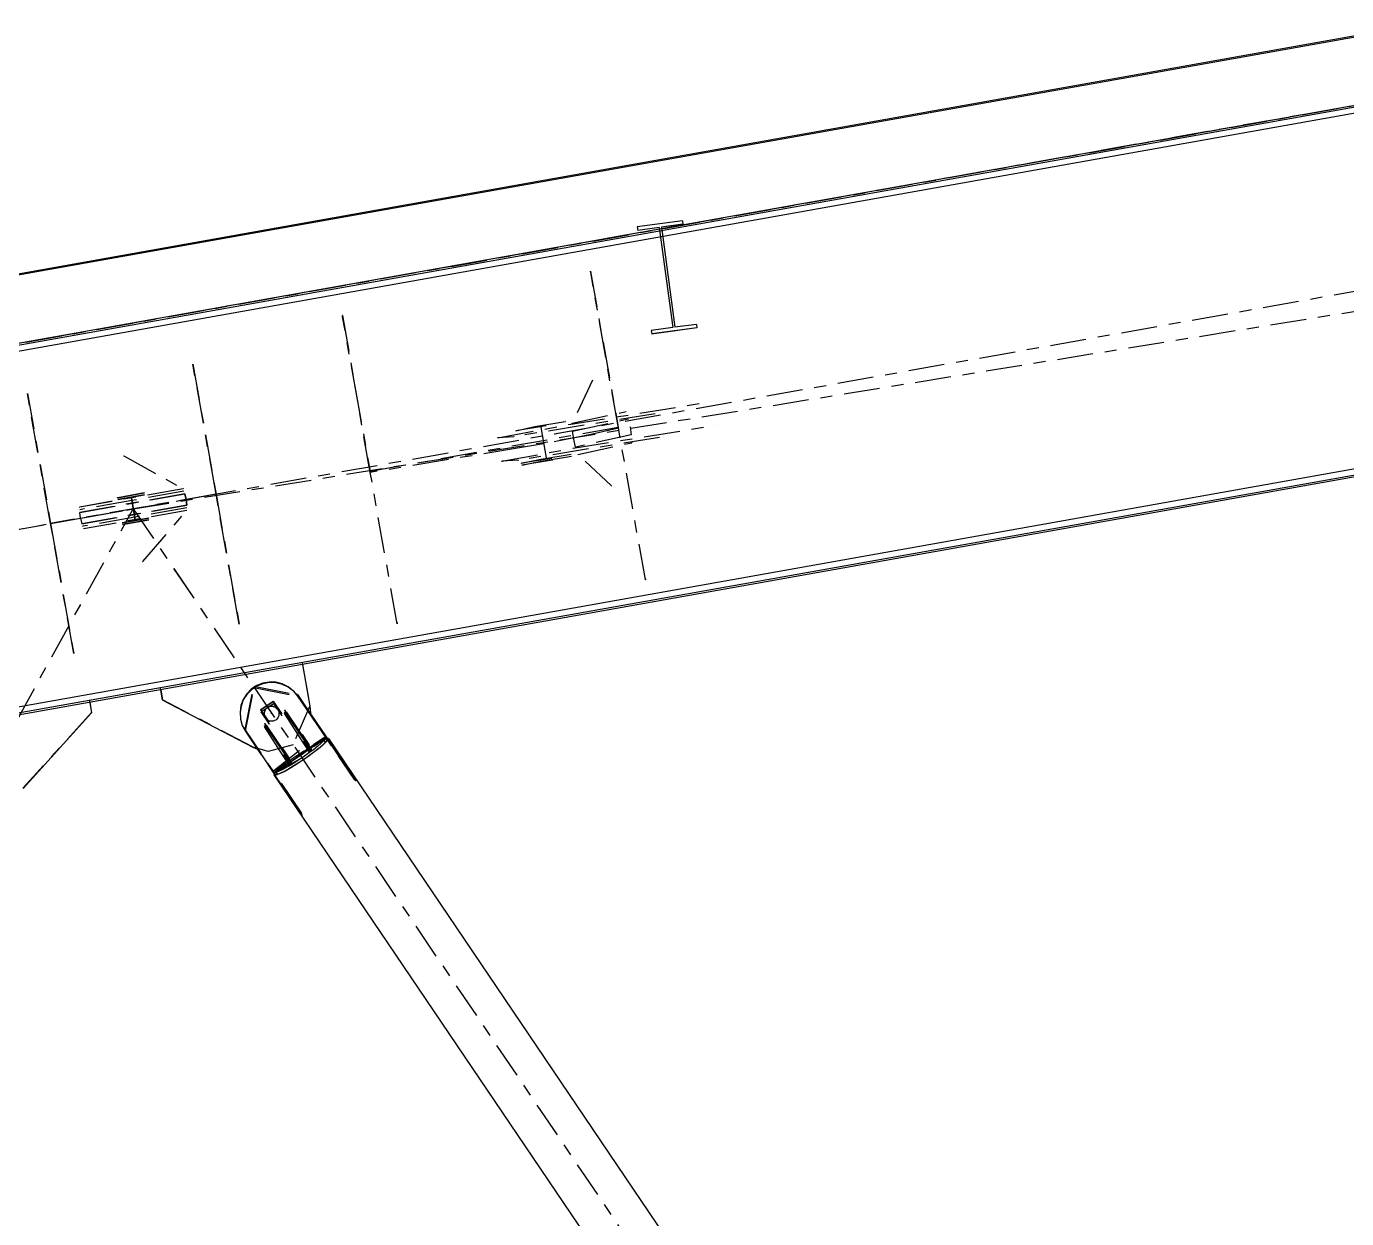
# Model space of a CAD drawing. Header units: millimetres. Extents: x 2368 to 8313, y 7493 to 11698.
# Drawn here: x 4059.7 to 4169.7, y 11311.6 to 11410.9 of the extents above; entities that cross this region are included whole.
import ezdxf

# ---------------------------------------------------------------- set-up
doc = ezdxf.new("R2010")
doc.units = ezdxf.units.MM
doc.linetypes.add('XKITLINE00', pattern=[0])
doc.linetypes.add('XKITLINE03', pattern=[6, 3, -1, 1, -1])

msp = doc.modelspace()

# ---------------------------------------------------------------- linework, layer by layer
at = {"color": 8, "linetype": 'XKITLINE00'}
for p, q in [((4174.8214, 11410.9369), (3845.9981, 11352.3605)), ((4174.839, 11410.8385), (3846.0157, 11352.262)), ((4176.5713, 11405.3082), (3846.2996, 11346.4737)), ((4176.6356, 11404.8069), (3846.4124, 11345.981)), ((4176.5524, 11405.4556), (4112.6151, 11394.0658)), ((4112.4299, 11394.0328), (4053.2511, 11383.4907)), ((4114.347, 11394.7358), (4110.5812, 11394.227)), ((4110.5812, 11394.227), (4110.6203, 11393.9376)), ((4110.6191, 11393.9374), (4110.6203, 11393.9287)), ((4112.4101, 11394.1794), (4110.6203, 11393.9376)), ((4112.4101, 11394.1705), (4110.6203, 11393.9287)), ((4110.6203, 11393.9376), (4110.6203, 11393.9287)), ((4112.4101, 11394.1794), (4113.537, 11385.8391)), ((4114.3861, 11394.4464), (4112.5964, 11394.2046)), ((4112.5964, 11394.2046), (4113.7233, 11385.8643)), ((4114.3861, 11394.4375), (4112.5976, 11394.1958)), ((4114.347, 11394.7358), (4114.3861, 11394.4464)), ((4114.3849, 11394.4463), (4114.3861, 11394.4375)), ((4114.3861, 11394.4464), (4114.3861, 11394.4375)), ((4115.5131, 11386.1062), (4113.7233, 11385.8643)), ((4115.5131, 11386.1062), (4115.5522, 11385.8168)), ((4113.537, 11385.8391), (4111.7473, 11385.5973)), ((4111.7473, 11385.5973), (4111.7864, 11385.3079)), ((4111.7852, 11385.3078), (4111.7864, 11385.2992)), ((4115.5522, 11385.8168), (4111.7864, 11385.3079)), ((4115.5522, 11385.808), (4111.7864, 11385.2992)), ((4111.7864, 11385.3079), (4111.7864, 11385.2992)), ((4115.551, 11385.8166), (4115.5522, 11385.808)), ((4115.5522, 11385.8168), (4115.5522, 11385.808)), ((4180.3521, 11375.8361), (3852.9287, 11317.509)), ((4180.4164, 11375.3348), (3853.0415, 11317.0163)), ((4180.4353, 11375.1874), (3925.2185, 11329.7232)), ((4082.6842, 11357.7741), (4083.3041, 11354.2943)), ((4070.8702, 11355.6695), (4071.0244, 11354.8035)), ((4078.0375, 11355.3102), (4077.7459, 11354.8496)), ((4078.0441, 11355.2717), (4077.7525, 11354.8111)), ((4078.4191, 11355.7009), (4078.0375, 11355.3102)), ((4078.4257, 11355.6624), (4078.0441, 11355.2717)), ((4078.874, 11356.0045), (4078.4191, 11355.7009)), ((4078.8806, 11355.966), (4078.4257, 11355.6624)), ((4079.3824, 11356.2079), (4078.874, 11356.0045)), ((4079.3889, 11356.1694), (4078.8806, 11355.966)), ((4079.9219, 11356.3021), (4079.3824, 11356.2079)), ((4079.9285, 11356.2636), (4079.3889, 11356.1694)), ((4080.4691, 11356.2831), (4079.9219, 11356.3021)), ((4080.4757, 11356.2445), (4079.9285, 11356.2636)), ((4081.0001, 11356.1515), (4080.4691, 11356.2831)), ((4081.0066, 11356.113), (4080.4757, 11356.2445)), ((4081.4915, 11355.9133), (4081.0001, 11356.1515)), ((4081.4981, 11355.8748), (4081.0066, 11356.113)), ((4081.922, 11355.5788), (4081.4915, 11355.9133)), ((4081.9285, 11355.5403), (4081.4981, 11355.8748)), ((4081.922, 11355.5788), (4081.9285, 11355.5403)), ((4081.922, 11355.5788), (4082.2727, 11355.1626)), ((4081.9285, 11355.5403), (4082.2793, 11355.1241)), ((4064.9625, 11354.6171), (4065.1166, 11353.7519)), ((4078.5694, 11350.8616), (4071.0244, 11354.8035)), ((4077.5571, 11354.3392), (4077.4792, 11353.8014)), ((4077.5636, 11354.3007), (4077.4858, 11353.7628)), ((4077.7459, 11354.8496), (4077.5571, 11354.3392)), ((4077.7525, 11354.8111), (4077.5636, 11354.3007)), ((4079.7582, 11354.1814), (4079.674, 11354.114)), ((4079.7617, 11354.1609), (4079.6775, 11354.0934)), ((4079.8529, 11354.2333), (4079.7582, 11354.1814)), ((4079.7582, 11354.1814), (4079.7617, 11354.1609)), ((4079.8564, 11354.2128), (4079.7617, 11354.1609)), ((4079.9551, 11354.2682), (4079.8529, 11354.2333)), ((4079.9586, 11354.2477), (4079.8564, 11354.2128)), ((4080.0619, 11354.285), (4079.9551, 11354.2682)), ((4080.0654, 11354.2644), (4079.9586, 11354.2477)), ((4080.1699, 11354.2831), (4080.0619, 11354.285)), ((4080.1734, 11354.2625), (4080.0654, 11354.2644)), ((4080.2759, 11354.2626), (4080.1699, 11354.2831)), ((4080.2794, 11354.242), (4080.1734, 11354.2625)), ((4080.3767, 11354.2242), (4080.2759, 11354.2626)), ((4080.3802, 11354.2036), (4080.2794, 11354.242)), ((4080.4691, 11354.1689), (4080.3767, 11354.2242)), ((4080.4726, 11354.1484), (4080.3802, 11354.2036)), ((4080.5504, 11354.0986), (4080.4691, 11354.1689)), ((4080.5539, 11354.0781), (4080.4726, 11354.1484)), ((4082.2727, 11355.1626), (4082.2793, 11355.1241)), ((4082.2727, 11355.1626), (4084.7762, 11351.4637)), ((4082.2793, 11355.1241), (4084.7614, 11351.4567)), ((4083.3041, 11354.2943), (4083.3536, 11353.706)), ((4065.1166, 11353.7519), (4059.3968, 11347.4489)), ((4077.4792, 11353.8014), (4077.5158, 11353.2595)), ((4077.4858, 11353.7628), (4077.5223, 11353.2209)), ((4077.5223, 11353.2209), (4077.6716, 11352.6988)), ((4079.487, 11353.736), (4079.4848, 11353.6288)), ((4079.5079, 11353.8412), (4079.487, 11353.736)), ((4079.4905, 11353.7154), (4079.4883, 11353.6083)), ((4079.4883, 11353.6083), (4079.5049, 11353.5024)), ((4079.5114, 11353.8206), (4079.4905, 11353.7154)), ((4079.5049, 11353.5024), (4079.5397, 11353.4011)), ((4079.547, 11353.9412), (4079.5079, 11353.8412)), ((4079.5505, 11353.9207), (4079.5114, 11353.8206)), ((4079.5397, 11353.4011), (4079.5918, 11353.3073)), ((4079.6029, 11354.0331), (4079.547, 11353.9412)), ((4079.6064, 11354.0126), (4079.5505, 11353.9207)), ((4079.5918, 11353.3073), (4079.6596, 11353.224)), ((4079.674, 11354.114), (4079.6029, 11354.0331)), ((4079.6775, 11354.0934), (4079.6064, 11354.0126)), ((4079.7409, 11353.1537), (4079.6596, 11353.224)), ((4079.8333, 11353.0985), (4079.7409, 11353.1537)), ((4079.9341, 11353.06), (4079.8333, 11353.0985)), ((4080.0401, 11353.0396), (4079.9341, 11353.06)), ((4080.1481, 11353.0377), (4080.0401, 11353.0396)), ((4080.2549, 11353.0544), (4080.1481, 11353.0377)), ((4080.3571, 11353.0893), (4080.2549, 11353.0544)), ((4080.4518, 11353.1412), (4080.3571, 11353.0893)), ((4080.536, 11353.2086), (4080.4518, 11353.1412)), ((4080.6071, 11353.2895), (4080.536, 11353.2086)), ((4080.5504, 11354.0986), (4080.6182, 11354.0153)), ((4080.5539, 11354.0781), (4080.6217, 11353.9948)), ((4080.663, 11353.3814), (4080.6071, 11353.2895)), ((4080.6182, 11354.0153), (4080.6217, 11353.9948)), ((4080.6182, 11354.0153), (4080.6703, 11353.9216)), ((4080.6217, 11353.9948), (4080.6738, 11353.901)), ((4080.7021, 11353.4814), (4080.663, 11353.3814)), ((4080.6703, 11353.9216), (4080.7051, 11353.8202)), ((4080.6738, 11353.901), (4080.7086, 11353.7997)), ((4080.723, 11353.5866), (4080.7021, 11353.4814)), ((4080.7086, 11353.7997), (4080.7252, 11353.6938)), ((4080.7252, 11353.6938), (4080.723, 11353.5866)), ((4081.3285, 11353.8209), (4081.1624, 11353.7101)), ((4081.1624, 11353.7101), (4081.1733, 11353.6458)), ((4081.3394, 11353.7567), (4081.1733, 11353.6458)), ((4081.1733, 11353.6458), (4082.7043, 11351.2587)), ((4081.3285, 11353.8209), (4083.0538, 11351.2718)), ((4081.3285, 11353.8209), (4081.3394, 11353.7567)), ((4081.3394, 11353.7567), (4082.8704, 11351.3696)), ((4083.3536, 11353.706), (4083.3413, 11353.5838)), ((4083.3464, 11353.634), (4084.6318, 11351.7348)), ((4083.3489, 11353.6591), (4084.6453, 11351.7437)), ((4077.6716, 11352.6988), (4077.9273, 11352.2191)), ((4077.9273, 11352.2191), (4080.4094, 11348.5517)), ((4079.6674, 11352.7122), (4079.5013, 11352.6013)), ((4079.5013, 11352.6013), (4079.5122, 11352.5371)), ((4079.6783, 11352.6479), (4079.5122, 11352.5371)), ((4079.5122, 11352.5371), (4081.0433, 11350.1499)), ((4079.6674, 11352.7122), (4081.3927, 11350.1631)), ((4079.6674, 11352.7122), (4079.6783, 11352.6479)), ((4079.6783, 11352.6479), (4081.2094, 11350.2608)), ((4078.9606, 11350.6923), (4078.5694, 11350.8616)), ((4082.8704, 11351.3696), (4082.7043, 11351.2587)), ((4082.7043, 11351.2587), (4083.2609, 11350.4364)), ((4082.8704, 11351.3696), (4083.427, 11350.5473)), ((4083.0538, 11351.2718), (4083.4008, 11350.7014)), ((4084.6142, 11351.5943), (4083.3649, 11350.7604)), ((4083.9535, 11350.9567), (4083.5921, 11350.6706)), ((4084.2521, 11351.2129), (4083.9535, 11350.9567)), ((4084.3822, 11351.0459), (4084.0326, 11350.7507)), ((4084.3634, 11351.0484), (4084.0648, 11350.7922)), ((4084.4755, 11351.4284), (4084.2521, 11351.2129)), ((4084.5868, 11351.264), (4084.3634, 11351.0484)), ((4084.641, 11351.2927), (4084.3822, 11351.0459)), ((4084.6142, 11351.5943), (4084.4755, 11351.4284)), ((4084.4755, 11351.4284), (4084.5868, 11351.264)), ((4084.7255, 11351.4298), (4084.5868, 11351.264)), ((4084.6434, 11351.7425), (4084.6049, 11351.7168)), ((4084.6142, 11351.5943), (4084.7255, 11351.4298)), ((4084.7927, 11351.4747), (4084.641, 11351.2927)), ((4084.6556, 11351.6706), (4084.6431, 11351.6622)), ((4084.6558, 11351.7308), (4084.6434, 11351.7425)), ((4084.6619, 11351.6947), (4084.6556, 11351.6706)), ((4084.6556, 11351.6706), (4084.7669, 11351.5061)), ((4084.6558, 11351.7308), (4084.7671, 11351.5663)), ((4084.6558, 11351.7308), (4084.6619, 11351.7148)), ((4084.6619, 11351.7148), (4084.6619, 11351.6947)), ((4084.6619, 11351.6947), (4084.7732, 11351.5303)), ((4084.7614, 11351.4567), (4084.7241, 11351.4318)), ((4084.7927, 11351.4747), (4084.7255, 11351.4298)), ((4084.7657, 11351.634), (4084.7268, 11351.6258)), ((4084.7657, 11351.634), (4084.7351, 11351.6136)), ((4084.8196, 11351.5413), (4084.7544, 11351.4978)), ((4084.7669, 11351.5061), (4084.7544, 11351.4978)), ((4084.8074, 11351.6132), (4084.7577, 11351.5801)), ((4084.7594, 11351.4683), (4084.7614, 11351.4567)), ((4084.7594, 11351.4683), (4084.7668, 11351.4574)), ((4084.7657, 11351.634), (4084.7883, 11351.6005)), ((4084.7732, 11351.5303), (4084.7669, 11351.5061)), ((4084.7671, 11351.5663), (4084.7732, 11351.5504)), ((4084.7732, 11351.5504), (4084.7732, 11351.5303)), ((4084.7927, 11351.4747), (4087.0189, 11348.1856)), ((4084.8397, 11351.5947), (4084.8074, 11351.6132)), ((4084.8397, 11351.5947), (4084.8196, 11351.5413)), ((4084.8196, 11351.5413), (4087.0457, 11348.2521)), ((4084.8397, 11351.5947), (4144.9201, 11262.8254)), ((4081.2094, 11350.2608), (4081.0433, 11350.1499)), ((4081.0433, 11350.1499), (4081.5998, 11349.3276)), ((4081.2094, 11350.2608), (4081.7659, 11349.4385)), ((4081.3927, 11350.1631), (4081.7397, 11349.5926)), ((4083.1422, 11350.6117), (4081.7038, 11349.6516)), ((4082.293, 11349.7566), (4081.849, 11349.476)), ((4082.7441, 11350.0577), (4082.293, 11349.7566)), ((4082.8554, 11349.8932), (4082.4043, 11349.5921)), ((4083.1349, 11350.0762), (4082.6319, 11349.7306)), ((4083.1833, 11350.3667), (4082.7441, 11350.0577)), ((4083.2946, 11350.2022), (4082.8554, 11349.8932)), ((4083.6098, 11350.422), (4083.1349, 11350.0762)), ((4083.4194, 11350.5422), (4083.1833, 11350.3667)), ((4083.427, 11350.5473), (4083.2609, 11350.4364)), ((4083.7035, 11350.5062), (4083.2946, 11350.2022)), ((4083.4008, 11350.7014), (4083.427, 11350.5473)), ((4083.5921, 11350.6706), (4083.4267, 11350.5476)), ((4084.0326, 11350.7507), (4083.6098, 11350.422)), ((4084.0648, 11350.7922), (4083.7035, 11350.5062)), ((4080.3496, 11348.6376), (4080.325, 11348.6212)), ((4081.4811, 11349.503), (4080.3349, 11348.7379)), ((4080.496, 11348.7721), (4080.3349, 11348.7379)), ((4080.3349, 11348.7379), (4080.4462, 11348.5734)), ((4080.7396, 11348.8683), (4080.496, 11348.7721)), ((4080.496, 11348.7721), (4080.6073, 11348.6077)), ((4080.8368, 11348.6793), (4080.5553, 11348.5655)), ((4080.8509, 11348.7038), (4080.6073, 11348.6077)), ((4081.0556, 11349.0223), (4080.7396, 11348.8683)), ((4081.2052, 11348.8635), (4080.8368, 11348.6793)), ((4081.1669, 11348.8579), (4080.8509, 11348.7038)), ((4081.4306, 11349.2278), (4081.0556, 11349.0223)), ((4081.5419, 11349.0633), (4081.1669, 11348.8579)), ((4081.6422, 11349.1087), (4081.2052, 11348.8635)), ((4081.5995, 11349.328), (4081.4306, 11349.2278)), ((4081.9603, 11349.3116), (4081.5419, 11349.0633)), ((4081.7659, 11349.4385), (4081.5998, 11349.3276)), ((4081.849, 11349.476), (4081.6073, 11349.3326)), ((4082.1259, 11349.4026), (4081.6422, 11349.1087)), ((4081.7397, 11349.5926), (4081.7659, 11349.4385)), ((4082.4043, 11349.5921), (4081.9603, 11349.3116)), ((4082.6319, 11349.7306), (4082.1259, 11349.4026)), ((4080.325, 11348.6212), (4080.305, 11348.5678)), ((4080.3373, 11348.5493), (4080.305, 11348.5678)), ((4080.305, 11348.5678), (4140.3853, 11259.7984)), ((4080.3881, 11348.5832), (4080.3373, 11348.5493)), ((4080.3373, 11348.5493), (4082.5634, 11345.2601)), ((4080.4462, 11348.5734), (4080.379, 11348.5285)), ((4080.5553, 11348.5655), (4080.379, 11348.5285)), ((4080.379, 11348.5285), (4082.6051, 11345.2394)), ((4080.4449, 11348.5754), (4080.4094, 11348.5517)), ((4080.4135, 11348.5544), (4080.4148, 11348.5524)), ((4080.6073, 11348.6077), (4080.4462, 11348.5734)), ((4087.0457, 11348.2521), (4086.9962, 11348.219)), ((4087.0189, 11348.1856), (4087.0515, 11348.1464)), ((4087.0744, 11348.2073), (4087.027, 11348.1757)), ((4087.0457, 11348.2521), (4087.0744, 11348.2073)), ((4087.0515, 11348.1464), (4087.0793, 11348.1112)), ((4087.0744, 11348.2073), (4087.099, 11348.1637)), ((4087.0793, 11348.1112), (4087.1029, 11348.0875)), ((4087.099, 11348.1637), (4087.1173, 11348.1256)), ((4087.1197, 11348.0767), (4087.1029, 11348.0875)), ((4087.1173, 11348.1256), (4087.1273, 11348.0967)), ((4087.1281, 11348.0799), (4087.1197, 11348.0767)), ((4087.1273, 11348.0967), (4087.1281, 11348.0799)), ((4082.5824, 11345.2728), (4082.5634, 11345.2601)), ((4082.5634, 11345.2601), (4082.5936, 11345.2164)), ((4082.6092, 11345.2268), (4082.5936, 11345.2164)), ((4082.5936, 11345.2164), (4082.6228, 11345.1758)), ((4082.6051, 11345.2394), (4082.6304, 11345.1953)), ((4082.6228, 11345.1758), (4082.648, 11345.1424)), ((4082.648, 11345.1424), (4082.667, 11345.1194)), ((4082.6545, 11345.1577), (4082.6711, 11345.1292)), ((4082.6776, 11345.1091), (4082.667, 11345.1194)), ((4082.6711, 11345.1292), (4082.6791, 11345.1125)), ((4082.6791, 11345.1125), (4082.6776, 11345.1091))]:
    msp.add_line(p, q, dxfattribs=at)
at = {"color": 8, "linetype": 'XKITLINE03'}
for p, q in [((3846.9977, 11346.7488), (4175.821, 11405.3253)), ((4175.8211, 11405.3253), (3846.9978, 11346.7488)), ((4068.5881, 11370.7429), (4232.5882, 11397.261)), ((4106.7002, 11390.4278), (4106.6826, 11390.5264)), ((4106.6826, 11390.5264), (4108.9938, 11377.5528)), ((3849.6704, 11331.745), (4178.4938, 11390.3215)), ((3849.6705, 11331.745), (4178.4939, 11390.3215)), ((4109.0114, 11377.4542), (4106.7002, 11390.4278)), ((4086.0257, 11386.7449), (4086.0081, 11386.8435)), ((4086.0081, 11386.8435), (4088.3193, 11373.8698)), ((4088.3369, 11373.7712), (4086.0257, 11386.7449)), ((4113.6693, 11385.5536), (4113.6693, 11385.5624)), ((4073.5504, 11382.8004), (4073.5504, 11382.8004)), ((4073.5504, 11382.8004), (4075.4796, 11371.9709)), ((4075.4797, 11371.9707), (4073.5505, 11382.8002)), ((4073.5505, 11382.8002), (4073.5505, 11382.8002)), ((4073.5505, 11382.8002), (4075.4797, 11371.9707)), ((4106.8555, 11381.4566), (4105.1614, 11377.8647)), ((4059.7674, 11380.3451), (4059.7674, 11380.3451)), ((4059.7674, 11380.3451), (4061.6966, 11369.5156)), ((4061.6967, 11369.5154), (4059.7675, 11380.3449)), ((4059.7675, 11380.3449), (4059.7675, 11380.3449)), ((4059.7675, 11380.3449), (4061.6967, 11369.5154)), ((4104.8806, 11377.755), (4116.6646, 11379.6604)), ((4112.0778, 11378.6563), (4100.2937, 11376.7509)), ((4105.1614, 11377.8647), (4109.6542, 11378.8481)), ((4088.3192, 11373.8703), (4108.9937, 11377.5532)), ((4098.9587, 11376.6662), (4104.8806, 11377.755)), ((4102.9859, 11377.6564), (4100.456, 11377.2474)), ((4100.456, 11377.2474), (4102.0551, 11377.5974)), ((4102.0551, 11377.5974), (4104.585, 11378.0065)), ((4102.5345, 11377.5482), (4102.9904, 11374.9893)), ((4105.1962, 11377.2179), (4109.8438, 11378.2352)), ((4105.2312, 11375.7866), (4117.0153, 11377.692)), ((4109.0113, 11377.4546), (4106.5928, 11376.9006)), ((4108.9937, 11377.5532), (4109.0113, 11377.4546)), ((4111.2586, 11364.8388), (4109.0114, 11377.4542)), ((4109.9905, 11377.572), (4110.0823, 11376.8967)), ((4100.2937, 11376.7509), (4098.9587, 11376.6662)), ((4112.4284, 11376.6879), (4100.6444, 11374.7825)), ((4102.7816, 11376.1613), (4100.761, 11375.8143)), ((4106.5928, 11376.9006), (4102.7816, 11376.1613)), ((4105.2879, 11376.5426), (4105.1962, 11377.2179)), ((4105.4345, 11375.8793), (4105.2879, 11376.5426)), ((4110.0823, 11376.8967), (4105.4345, 11375.8793)), ((4105.6242, 11375.2664), (4110.117, 11376.2499)), ((4067.8041, 11375.1439), (4072.7331, 11372.4161)), ((4067.8042, 11375.1438), (4072.7331, 11372.4159)), ((4100.761, 11375.8143), (4088.3368, 11373.7717)), ((4099.3094, 11374.6978), (4105.2312, 11375.7866)), ((4102.539, 11374.881), (4105.0689, 11375.2901)), ((4102.567, 11374.7236), (4105.097, 11375.1326)), ((4108.4229, 11372.6579), (4105.6242, 11375.2664)), ((4100.6444, 11374.7825), (4099.3094, 11374.6978)), ((4103.4698, 11374.9401), (4100.9399, 11374.531)), ((4100.9399, 11374.531), (4102.539, 11374.881)), ((4103.4979, 11374.7826), (4100.968, 11374.3735)), ((4100.968, 11374.3735), (4102.567, 11374.7236)), ((4090.5841, 11361.1559), (4088.3369, 11373.7712)), ((4075.4796, 11371.9709), (4061.6966, 11369.5156)), ((4075.4797, 11371.9707), (4061.6967, 11369.5154)), ((4072.7331, 11372.4161), (4064.1203, 11370.8818)), ((4072.7331, 11372.4159), (4064.1204, 11370.8817)), ((4072.879, 11371.995), (4064.1287, 11370.4362)), ((4064.1288, 11370.4364), (4072.8789, 11371.9951)), ((4069.4908, 11372.062), (4067.2855, 11371.6692)), ((4067.2855, 11371.6691), (4069.4908, 11372.062)), ((4069.5188, 11371.9045), (4067.3136, 11371.5116)), ((4067.3136, 11371.5116), (4069.5188, 11371.9045)), ((4069.5189, 11371.9043), (4067.3136, 11371.5114)), ((4067.3136, 11371.5114), (4069.5189, 11371.9043)), ((4072.7971, 11372.2041), (4068.4653, 11371.4324)), ((4072.7972, 11372.2039), (4068.4654, 11371.4322)), ((4072.4307, 11371.4278), (4075.4796, 11371.9709)), ((4072.4308, 11371.4276), (4075.4797, 11371.9707)), ((4072.7971, 11372.204), (4072.7971, 11372.2041)), ((4072.7972, 11372.2039), (4072.7972, 11372.2039)), ((4072.8789, 11371.9951), (4072.9888, 11371.5272)), ((4072.9889, 11371.527), (4072.879, 11371.995)), ((4075.4796, 11371.9709), (4077.4087, 11361.1414)), ((4077.4087, 11361.1414), (4075.4796, 11371.9709)), ((4077.4088, 11361.1412), (4075.4797, 11371.9707)), ((3904.5882, 11341.528), (4068.5881, 11370.7429)), ((3986.5881, 11221.7207), (4068.5881, 11370.7429)), ((3986.5882, 11221.7207), (4068.5882, 11370.7429)), ((4068.4653, 11371.4324), (4064.1335, 11370.6607)), ((4064.1335, 11370.6607), (4064.1335, 11370.6607)), ((4068.4654, 11371.4322), (4064.1336, 11370.6605)), ((4064.1336, 11370.6605), (4064.1336, 11370.6606)), ((4073.0473, 11371.05), (4064.297, 11369.4913)), ((4064.2972, 11369.4911), (4073.0474, 11371.0499)), ((4064.7454, 11370.0587), (4068.5881, 11370.7432)), ((4064.7455, 11370.0585), (4068.5882, 11370.7431)), ((4067.2855, 11371.6692), (4067.2855, 11371.6691)), ((4067.3136, 11371.5116), (4067.3136, 11371.5116)), ((4067.3136, 11371.5114), (4067.3136, 11371.5114)), ((4068.7459, 11369.8572), (4068.4302, 11371.6293)), ((4068.4303, 11371.6291), (4068.746, 11369.857)), ((4068.588, 11370.7433), (4068.5882, 11370.743)), ((4068.5881, 11370.7432), (4072.4307, 11371.4278)), ((4068.5881, 11370.7429), (4150.5881, 11249.5872)), ((4068.5882, 11370.7431), (4072.4308, 11371.4276)), ((4068.5882, 11370.7429), (4150.5882, 11249.5872)), ((4073.0426, 11370.8258), (4068.7108, 11370.0541)), ((4073.0427, 11370.8256), (4068.7109, 11370.0539)), ((4072.9888, 11371.5272), (4073.0473, 11371.05)), ((4073.0474, 11371.0499), (4072.9889, 11371.527)), ((4073.0427, 11370.8257), (4073.0426, 11370.8258)), ((4073.0427, 11370.8256), (4073.0427, 11370.8256)), ((4061.6966, 11369.5156), (4064.7454, 11370.0587)), ((4061.6967, 11369.5154), (4064.7455, 11370.0585)), ((4064.1874, 11369.9593), (4064.1288, 11370.4364)), ((4064.1874, 11369.9591), (4064.2972, 11369.4911)), ((4068.7108, 11370.0541), (4064.379, 11369.2824)), ((4068.7109, 11370.0539), (4064.3791, 11369.2822)), ((4073.0558, 11370.6046), (4064.443, 11369.0703)), ((4073.0558, 11370.6045), (4064.4431, 11369.0702)), ((4069.8626, 11369.9749), (4067.6573, 11369.582)), ((4067.6573, 11369.582), (4069.8626, 11369.9749)), ((4067.6573, 11369.582), (4067.6573, 11369.582)), ((4069.8627, 11369.9747), (4067.6574, 11369.5818)), ((4067.6574, 11369.5818), (4069.8627, 11369.9747)), ((4067.6574, 11369.5818), (4067.6574, 11369.5818)), ((4069.8907, 11369.8171), (4067.6854, 11369.4243)), ((4067.6854, 11369.4243), (4069.8907, 11369.8171)), ((4069.372, 11366.3425), (4073.0558, 11370.6046)), ((4069.3721, 11366.3423), (4073.0558, 11370.6045)), ((4061.6966, 11369.5156), (4063.6257, 11358.6861)), ((4063.6257, 11358.6861), (4061.6966, 11369.5156)), ((4061.6966, 11369.5156), (4061.6966, 11369.5156)), ((4061.6967, 11369.5154), (4061.6967, 11369.5154)), ((4063.6258, 11358.6859), (4061.6967, 11369.5154)), ((4064.379, 11369.2824), (4064.3791, 11369.2824)), ((4064.3791, 11369.2822), (4064.3791, 11369.2823)), ((4067.6854, 11369.4243), (4067.6854, 11369.4243)), ((4111.241, 11364.9374), (4111.2586, 11364.8388)), ((4077.4087, 11361.1414), (4077.4087, 11361.1414)), ((4077.4088, 11361.1411), (4077.4088, 11361.1412)), ((4090.5665, 11361.2545), (4090.5841, 11361.1559)), ((4063.6257, 11358.6861), (4063.6257, 11358.6861)), ((4063.6258, 11358.6858), (4063.6258, 11358.6859)), ((4082.6604, 11357.9083), (4083.2996, 11354.32)), ((4082.6605, 11357.9083), (4083.2997, 11354.32)), ((4071.02, 11354.8292), (4070.8461, 11355.8053)), ((4071.0201, 11354.8292), (4070.8462, 11355.8053)), ((4077.9043, 11352.354), (4078.6222, 11355.9608)), ((4077.9043, 11352.354), (4078.6221, 11355.9608)), ((4077.9239, 11352.2384), (4078.6418, 11355.8453)), ((4077.924, 11352.2384), (4078.6419, 11355.8453)), ((4078.6221, 11355.9608), (4082.2563, 11355.2589)), ((4078.6222, 11355.9608), (4082.2563, 11355.2589)), ((4078.6418, 11355.8453), (4082.2759, 11355.1433)), ((4078.6419, 11355.8453), (4082.276, 11355.1433)), ((4082.2563, 11355.2589), (4086.9646, 11348.3024)), ((4082.2563, 11355.2589), (4086.9646, 11348.3024)), ((4064.9383, 11354.7537), (4065.1122, 11353.7776)), ((4064.9383, 11354.7537), (4065.1121, 11353.7776)), ((4078.5649, 11350.8873), (4071.02, 11354.8292)), ((4078.565, 11350.8873), (4071.0201, 11354.8292)), ((4079.2118, 11354.0226), (4080.2417, 11354.7101)), ((4079.2118, 11354.0226), (4080.2416, 11354.7101)), ((4079.2153, 11354.0021), (4080.2452, 11354.6895)), ((4079.2153, 11354.0021), (4080.2451, 11354.6895)), ((4079.2449, 11353.8274), (4080.2748, 11354.5149)), ((4079.245, 11353.8274), (4080.2749, 11354.5149)), ((4080.2416, 11354.7101), (4080.9317, 11353.6904)), ((4080.2417, 11354.7101), (4080.9318, 11353.6904)), ((4080.2451, 11354.6895), (4080.9352, 11353.6699)), ((4080.2452, 11354.6895), (4080.9353, 11353.6699)), ((4080.2748, 11354.5149), (4080.9649, 11353.4952)), ((4080.2749, 11354.5149), (4080.965, 11353.4952)), ((4083.2996, 11354.32), (4081.9043, 11351.0681)), ((4083.2997, 11354.32), (4081.9044, 11351.0681)), ((4082.2759, 11355.1433), (4086.9842, 11348.1868)), ((4082.276, 11355.1433), (4086.9843, 11348.1868)), ((4065.1121, 11353.7776), (4059.3923, 11347.4745)), ((4065.1122, 11353.7776), (4059.3924, 11347.4745)), ((4079.9019, 11353.003), (4079.2118, 11354.0226)), ((4079.9019, 11353.003), (4079.2118, 11354.0226)), ((4079.9054, 11352.9825), (4079.2153, 11354.0021)), ((4079.9054, 11352.9825), (4079.2153, 11354.0021)), ((4079.935, 11352.8078), (4079.2449, 11353.8274)), ((4079.9351, 11352.8078), (4079.245, 11353.8274)), ((4080.1032, 11353.6716), (4080.077, 11353.8257)), ((4080.1033, 11353.6716), (4080.0771, 11353.8257)), ((4081.2083, 11353.9838), (4081.2193, 11353.9196)), ((4081.2083, 11353.9838), (4081.2192, 11353.9196)), ((4081.2192, 11353.9196), (4083.2784, 11350.8772)), ((4081.2193, 11353.9196), (4083.2784, 11350.8772)), ((4081.2563, 11353.7013), (4081.2454, 11353.7655)), ((4081.2454, 11353.7655), (4083.3046, 11350.723)), ((4081.2564, 11353.7013), (4081.2455, 11353.7655)), ((4081.2455, 11353.7655), (4083.3046, 11350.723)), ((4082.6126, 11345.3974), (4077.9043, 11352.354)), ((4082.6126, 11345.3974), (4077.9043, 11352.354)), ((4082.6322, 11345.2818), (4077.9239, 11352.2384)), ((4082.6323, 11345.2818), (4077.924, 11352.2384)), ((4079.5472, 11352.8751), (4079.5581, 11352.8108)), ((4079.5473, 11352.8751), (4079.5582, 11352.8108)), ((4079.5581, 11352.8108), (4081.6173, 11349.7684)), ((4079.5582, 11352.8108), (4081.6174, 11349.7684)), ((4079.5952, 11352.5925), (4079.5843, 11352.6567)), ((4079.5843, 11352.6567), (4081.6435, 11349.6142)), ((4079.5953, 11352.5925), (4079.5844, 11352.6567)), ((4079.5844, 11352.6567), (4081.6436, 11349.6142)), ((4079.8186, 11350.5261), (4078.5649, 11350.8873)), ((4079.8187, 11350.5261), (4078.565, 11350.8873)), ((4081.9043, 11351.0681), (4079.8186, 11350.5261)), ((4081.9044, 11351.0681), (4079.8187, 11350.5261)), ((4084.6433, 11351.7425), (4080.2663, 11348.8208)), ((4084.6434, 11351.7425), (4080.2664, 11348.8208)), ((4080.2786, 11348.7489), (4084.6556, 11351.6706)), ((4080.2786, 11348.7489), (4084.6555, 11351.6706)), ((4080.3078, 11348.8971), (4084.587, 11351.7535)), ((4080.3079, 11348.8971), (4084.5871, 11351.7535)), ((4080.3348, 11348.7379), (4084.6141, 11351.5943)), ((4080.3349, 11348.7379), (4084.6142, 11351.5943)), ((4083.2392, 11351.1083), (4082.6826, 11351.9306)), ((4083.2391, 11351.1083), (4082.6826, 11351.9306)), ((4083.3438, 11350.4918), (4082.7873, 11351.3141)), ((4083.3439, 11350.4918), (4082.7874, 11351.3141)), ((4083.2784, 11350.8772), (4083.2391, 11351.1083)), ((4083.2784, 11350.8772), (4083.2392, 11351.1083)), ((4084.6619, 11351.7148), (4084.6433, 11351.7425)), ((4084.6619, 11351.7148), (4084.6434, 11351.7425)), ((4082.4031, 11350.5861), (4080.3078, 11348.8971)), ((4082.4032, 11350.5861), (4080.3079, 11348.8971)), ((4082.5188, 11349.9053), (4080.3348, 11348.7379)), ((4082.5188, 11349.9053), (4080.3349, 11348.7379)), ((4081.578, 11349.9996), (4081.0215, 11350.8219)), ((4081.5781, 11349.9996), (4081.0216, 11350.8219)), ((4081.6828, 11349.3831), (4081.1262, 11350.2053)), ((4081.6829, 11349.3831), (4081.1263, 11350.2053)), ((4081.6173, 11349.7684), (4081.578, 11349.9996)), ((4081.6174, 11349.7684), (4081.5781, 11349.9996)), ((4083.3046, 11350.723), (4083.3439, 11350.4918)), ((4083.3046, 11350.723), (4083.3438, 11350.4918)), ((4080.2663, 11348.8208), (4080.26, 11348.7766)), ((4080.26, 11348.7766), (4080.2786, 11348.7489)), ((4080.2664, 11348.8208), (4080.2601, 11348.7766)), ((4080.2601, 11348.7766), (4080.2786, 11348.7489)), ((4081.6435, 11349.6142), (4081.6828, 11349.3831)), ((4081.6436, 11349.6142), (4081.6829, 11349.3831))]:
    msp.add_line(p, q, dxfattribs=at)
at = {"color": 8, "linetype": 'XKITLINE00'}
for centre in [(4106.6826, 11390.5264), (4106.6826, 11390.5264), (4106.7002, 11390.4278), (4106.7002, 11390.4278), (4086.0081, 11386.8435), (4086.0081, 11386.8435), (4086.0257, 11386.7449), (4086.0257, 11386.7449), (4113.6693, 11385.5536), (4073.5504, 11382.8004), (4073.5504, 11382.8004), (4073.5505, 11382.8002), (4073.5505, 11382.8002), (4073.5505, 11382.8002), (4106.8555, 11381.4566), (4059.7674, 11380.3451), (4059.7674, 11380.3451), (4059.7675, 11380.3449), (4059.7675, 11380.3449), (4059.7675, 11380.3449), (4116.6646, 11379.6604), (4109.6542, 11378.8481), (4112.0778, 11378.6563), (4100.456, 11377.2474), (4100.456, 11377.2474), (4102.0551, 11377.5974), (4102.0551, 11377.5974), (4102.5345, 11377.5482), (4102.9859, 11377.6564), (4104.585, 11378.0065), (4104.8806, 11377.755), (4104.8806, 11377.755), (4105.1614, 11377.8647), (4105.1614, 11377.8647), (4108.9937, 11377.5532), (4108.9937, 11377.5532), (4108.9938, 11377.5528), (4109.0113, 11377.4546), (4109.0113, 11377.4546), (4109.0114, 11377.4542), (4109.0114, 11377.4542), (4109.8438, 11378.2352), (4109.9905, 11377.572), (4117.0153, 11377.692), (4098.9587, 11376.6662), (4098.9587, 11376.6662), (4100.2937, 11376.7509), (4100.2937, 11376.7509), (4102.7816, 11376.1613), (4102.7816, 11376.1613), (4105.1962, 11377.2179), (4105.1962, 11377.2179), (4105.2879, 11376.5426), (4105.2879, 11376.5426), (4106.5928, 11376.9006), (4106.5928, 11376.9006), (4110.0823, 11376.8967), (4110.0823, 11376.8967), (4110.117, 11376.2499), (4112.4284, 11376.6879), (4067.8041, 11375.1439), (4067.8042, 11375.1438), (4100.761, 11375.8143), (4100.761, 11375.8143), (4105.0689, 11375.2901), (4105.097, 11375.1326), (4105.2312, 11375.7866), (4105.2312, 11375.7866), (4105.4345, 11375.8793), (4105.4345, 11375.8793), (4105.6242, 11375.2664), (4105.6242, 11375.2664), (4099.3094, 11374.6978), (4099.3094, 11374.6978), (4100.6444, 11374.7825), (4100.6444, 11374.7825), (4100.9399, 11374.531), (4100.9399, 11374.531), (4100.968, 11374.3735), (4100.968, 11374.3735), (4102.539, 11374.881), (4102.539, 11374.881), (4102.567, 11374.7236), (4102.567, 11374.7236), (4102.9904, 11374.9893), (4103.4698, 11374.9401), (4103.4979, 11374.7826), (4088.3192, 11373.8703), (4088.3193, 11373.8698), (4088.3368, 11373.7717), (4088.3369, 11373.7712), (4088.3369, 11373.7712), (4069.4908, 11372.062), (4069.4908, 11372.062), (4069.5188, 11371.9045), (4069.5188, 11371.9045), (4069.5189, 11371.9043), (4069.5189, 11371.9043), (4072.7331, 11372.4161), (4072.7331, 11372.4161), (4072.7331, 11372.4159), (4072.7331, 11372.4159), (4072.7971, 11372.2041), (4072.7971, 11372.204), (4072.7972, 11372.2039), (4072.7972, 11372.2039), (4072.8789, 11371.9951), (4072.8789, 11371.9951), (4072.879, 11371.995), (4072.879, 11371.995), (4075.4796, 11371.9709), (4075.4796, 11371.9709), (4075.4796, 11371.9709), (4075.4796, 11371.9709), (4075.4796, 11371.9709), (4075.4797, 11371.9707), (4075.4797, 11371.9707), (4075.4797, 11371.9707), (4075.4797, 11371.9707), (4075.4797, 11371.9707), (4108.4229, 11372.6579), (4064.1203, 11370.8818), (4064.1204, 11370.8817), (4064.1335, 11370.6607), (4064.1335, 11370.6607), (4064.1336, 11370.6605), (4064.1336, 11370.6605), (4067.2855, 11371.6692), (4067.2855, 11371.6692), (4067.2855, 11371.6691), (4067.3136, 11371.5116), (4067.3136, 11371.5116), (4067.3136, 11371.5116), (4067.3136, 11371.5114), (4067.3136, 11371.5114), (4067.3136, 11371.5114), (4068.4302, 11371.6293), (4068.4303, 11371.6291), (4068.4653, 11371.4324), (4068.4653, 11371.4324), (4068.4654, 11371.4322), (4068.4654, 11371.4322), (4068.588, 11370.7433), (4068.5881, 11370.7432), (4068.5881, 11370.7432), (4068.5881, 11370.7429), (4068.5881, 11370.7429), (4068.5881, 11370.7429), (4068.5881, 11370.7429), (4068.5882, 11370.7431), (4068.5882, 11370.7431), (4068.5882, 11370.7429), (4068.5882, 11370.7429), (4072.4307, 11371.4278), (4072.4307, 11371.4278), (4072.4308, 11371.4276), (4072.4308, 11371.4276), (4072.9888, 11371.5272), (4072.9888, 11371.5272), (4072.9889, 11371.527), (4072.9889, 11371.527), (4073.0426, 11370.8258), (4073.0427, 11370.8257), (4073.0427, 11370.8256), (4073.0427, 11370.8256), (4073.0473, 11371.05), (4073.0473, 11371.05), (4073.0474, 11371.0499), (4073.0474, 11371.0499), (4064.1287, 11370.4362), (4064.1288, 11370.4364), (4064.1288, 11370.4364), (4064.1874, 11369.9593), (4064.1874, 11369.9591), (4064.7454, 11370.0587), (4064.7454, 11370.0587), (4064.7455, 11370.0585), (4064.7455, 11370.0585), (4067.6573, 11369.582), (4067.6573, 11369.582), (4067.6573, 11369.582), (4067.6574, 11369.5818), (4067.6574, 11369.5818), (4067.6574, 11369.5818), (4068.7108, 11370.0541), (4068.7108, 11370.0541), (4068.7109, 11370.0539), (4068.7109, 11370.0539), (4068.7459, 11369.8572), (4068.746, 11369.857), (4069.8626, 11369.9749), (4069.8626, 11369.9749), (4069.8627, 11369.9747), (4069.8627, 11369.9747), (4069.8907, 11369.8171), (4069.8907, 11369.8171), (4073.0558, 11370.6046), (4073.0558, 11370.6046), (4073.0558, 11370.6045), (4073.0558, 11370.6045), (4061.6966, 11369.5156), (4061.6966, 11369.5156), (4061.6966, 11369.5156), (4061.6966, 11369.5156), (4061.6966, 11369.5156), (4061.6966, 11369.5156), (4061.6967, 11369.5154), (4061.6967, 11369.5154), (4061.6967, 11369.5154), (4061.6967, 11369.5154), (4061.6967, 11369.5154), (4061.6967, 11369.5154), (4064.297, 11369.4913), (4064.2972, 11369.4911), (4064.2972, 11369.4911), (4064.379, 11369.2824), (4064.379, 11369.2824), (4064.3791, 11369.2822), (4064.3791, 11369.2822), (4064.443, 11369.0703), (4064.4431, 11369.0702), (4067.6854, 11369.4243), (4067.6854, 11369.4243), (4067.6854, 11369.4243), (4069.372, 11366.3425), (4069.3721, 11366.3423), (4111.241, 11364.9374), (4111.2586, 11364.8388), (4111.2586, 11364.8388), (4077.4087, 11361.1414), (4077.4087, 11361.1414), (4077.4087, 11361.1414), (4077.4088, 11361.1412), (4077.4088, 11361.1411), (4090.5665, 11361.2545), (4090.5841, 11361.1559), (4090.5841, 11361.1559), (4063.6257, 11358.6861), (4063.6257, 11358.6861), (4063.6257, 11358.6861), (4063.6258, 11358.6859), (4063.6258, 11358.6858), (4082.6604, 11357.9083), (4082.6605, 11357.9083), (4070.8461, 11355.8053), (4070.8462, 11355.8053), (4078.6221, 11355.9608), (4078.6221, 11355.9608), (4078.6222, 11355.9608), (4078.6222, 11355.9608), (4078.6418, 11355.8453), (4078.6418, 11355.8453), (4078.6419, 11355.8453), (4078.6419, 11355.8453), (4082.2563, 11355.2589), (4082.2563, 11355.2589), (4082.2563, 11355.2589), (4082.2563, 11355.2589), (4064.9383, 11354.7537), (4064.9383, 11354.7537), (4071.02, 11354.8292), (4071.02, 11354.8292), (4071.0201, 11354.8292), (4071.0201, 11354.8292), (4080.2416, 11354.7101), (4080.2416, 11354.7101), (4080.2417, 11354.7101), (4080.2417, 11354.7101), (4080.2451, 11354.6895), (4080.2451, 11354.6895), (4080.2452, 11354.6895), (4080.2452, 11354.6895), (4080.2748, 11354.5149), (4080.2748, 11354.5149), (4080.2749, 11354.5149), (4080.2749, 11354.5149), (4082.2759, 11355.1433), (4082.2759, 11355.1433), (4082.276, 11355.1433), (4082.276, 11355.1433), (4083.2996, 11354.32), (4083.2996, 11354.32), (4083.2997, 11354.32), (4083.2997, 11354.32), (4065.1121, 11353.7776), (4065.1121, 11353.7776), (4065.1122, 11353.7776), (4065.1122, 11353.7776), (4079.2118, 11354.0226), (4079.2118, 11354.0226), (4079.2118, 11354.0226), (4079.2118, 11354.0226), (4079.2153, 11354.0021), (4079.2153, 11354.0021), (4079.2153, 11354.0021), (4079.2153, 11354.0021), (4079.2449, 11353.8274), (4079.2449, 11353.8274), (4079.245, 11353.8274), (4079.245, 11353.8274), (4080.077, 11353.8257), (4080.0771, 11353.8257), (4080.1032, 11353.6716), (4080.1033, 11353.6716), (4080.9317, 11353.6904), (4080.9318, 11353.6904), (4080.9352, 11353.6699), (4080.9353, 11353.6699), (4080.9649, 11353.4952), (4080.965, 11353.4952), (4081.2083, 11353.9838), (4081.2083, 11353.9838), (4081.2192, 11353.9196), (4081.2192, 11353.9196), (4081.2193, 11353.9196), (4081.2193, 11353.9196), (4081.2454, 11353.7655), (4081.2454, 11353.7655), (4081.2455, 11353.7655), (4081.2455, 11353.7655), (4081.2563, 11353.7013), (4081.2564, 11353.7013), (4077.9043, 11352.354), (4077.9043, 11352.354), (4077.9043, 11352.354), (4077.9043, 11352.354), (4077.9239, 11352.2384), (4077.9239, 11352.2384), (4077.924, 11352.2384), (4077.924, 11352.2384), (4079.5472, 11352.8751), (4079.5473, 11352.8751), (4079.5581, 11352.8108), (4079.5581, 11352.8108), (4079.5582, 11352.8108), (4079.5582, 11352.8108), (4079.5843, 11352.6567), (4079.5843, 11352.6567), (4079.5844, 11352.6567), (4079.5844, 11352.6567), (4079.5952, 11352.5925), (4079.5953, 11352.5925), (4079.9019, 11353.003), (4079.9019, 11353.003), (4079.9054, 11352.9825), (4079.9054, 11352.9825), (4079.935, 11352.8078), (4079.9351, 11352.8078), (4082.6826, 11351.9306), (4082.6826, 11351.9306), (4078.5649, 11350.8873), (4078.5649, 11350.8873), (4078.565, 11350.8873), (4078.565, 11350.8873), (4081.9043, 11351.0681), (4081.9043, 11351.0681), (4081.9044, 11351.0681), (4081.9044, 11351.0681), (4082.7873, 11351.3141), (4082.7874, 11351.3141), (4083.2391, 11351.1083), (4083.2391, 11351.1083), (4083.2392, 11351.1083), (4083.2392, 11351.1083), (4083.2784, 11350.8772), (4083.2784, 11350.8772), (4083.2784, 11350.8772), (4083.2784, 11350.8772), (4084.587, 11351.7535), (4084.5871, 11351.7535), (4084.6141, 11351.5943), (4084.6142, 11351.5943), (4084.6433, 11351.7425), (4084.6433, 11351.7425), (4084.6434, 11351.7425), (4084.6434, 11351.7425), (4084.6555, 11351.6706), (4084.6556, 11351.6706), (4084.6619, 11351.7148), (4084.6619, 11351.7148), (4079.8186, 11350.5261), (4079.8186, 11350.5261), (4079.8187, 11350.5261), (4079.8187, 11350.5261), (4081.0215, 11350.8219), (4081.0216, 11350.8219), (4081.1262, 11350.2053), (4081.1263, 11350.2053), (4081.578, 11349.9996), (4081.578, 11349.9996), (4081.5781, 11349.9996), (4081.5781, 11349.9996), (4081.6173, 11349.7684), (4081.6173, 11349.7684), (4081.6174, 11349.7684), (4081.6174, 11349.7684), (4082.4031, 11350.5861), (4082.4032, 11350.5861), (4082.5188, 11349.9053), (4082.5188, 11349.9053), (4083.3046, 11350.723), (4083.3046, 11350.723), (4083.3046, 11350.723), (4083.3046, 11350.723), (4083.3438, 11350.4918), (4083.3438, 11350.4918), (4083.3439, 11350.4918), (4083.3439, 11350.4918), (4080.26, 11348.7766), (4080.26, 11348.7766), (4080.2601, 11348.7766), (4080.2601, 11348.7766), (4080.2663, 11348.8208), (4080.2663, 11348.8208), (4080.2664, 11348.8208), (4080.2664, 11348.8208), (4080.2786, 11348.7489), (4080.2786, 11348.7489), (4080.2786, 11348.7489), (4080.2786, 11348.7489), (4080.3078, 11348.8971), (4080.3078, 11348.8971), (4080.3079, 11348.8971), (4080.3079, 11348.8971), (4080.3348, 11348.7379), (4080.3348, 11348.7379), (4080.3349, 11348.7379), (4080.3349, 11348.7379), (4081.6435, 11349.6142), (4081.6435, 11349.6142), (4081.6436, 11349.6142), (4081.6436, 11349.6142), (4081.6828, 11349.3831), (4081.6828, 11349.3831), (4081.6829, 11349.3831), (4081.6829, 11349.3831), (4086.9646, 11348.3024), (4086.9646, 11348.3024), (4086.9842, 11348.1868), (4086.9843, 11348.1868), (4082.6126, 11345.3974), (4082.6126, 11345.3974), (4082.6322, 11345.2818), (4082.6323, 11345.2818)]:
    msp.add_circle(centre, 0.004, dxfattribs=at)

doc.saveas('drawing.dxf')
